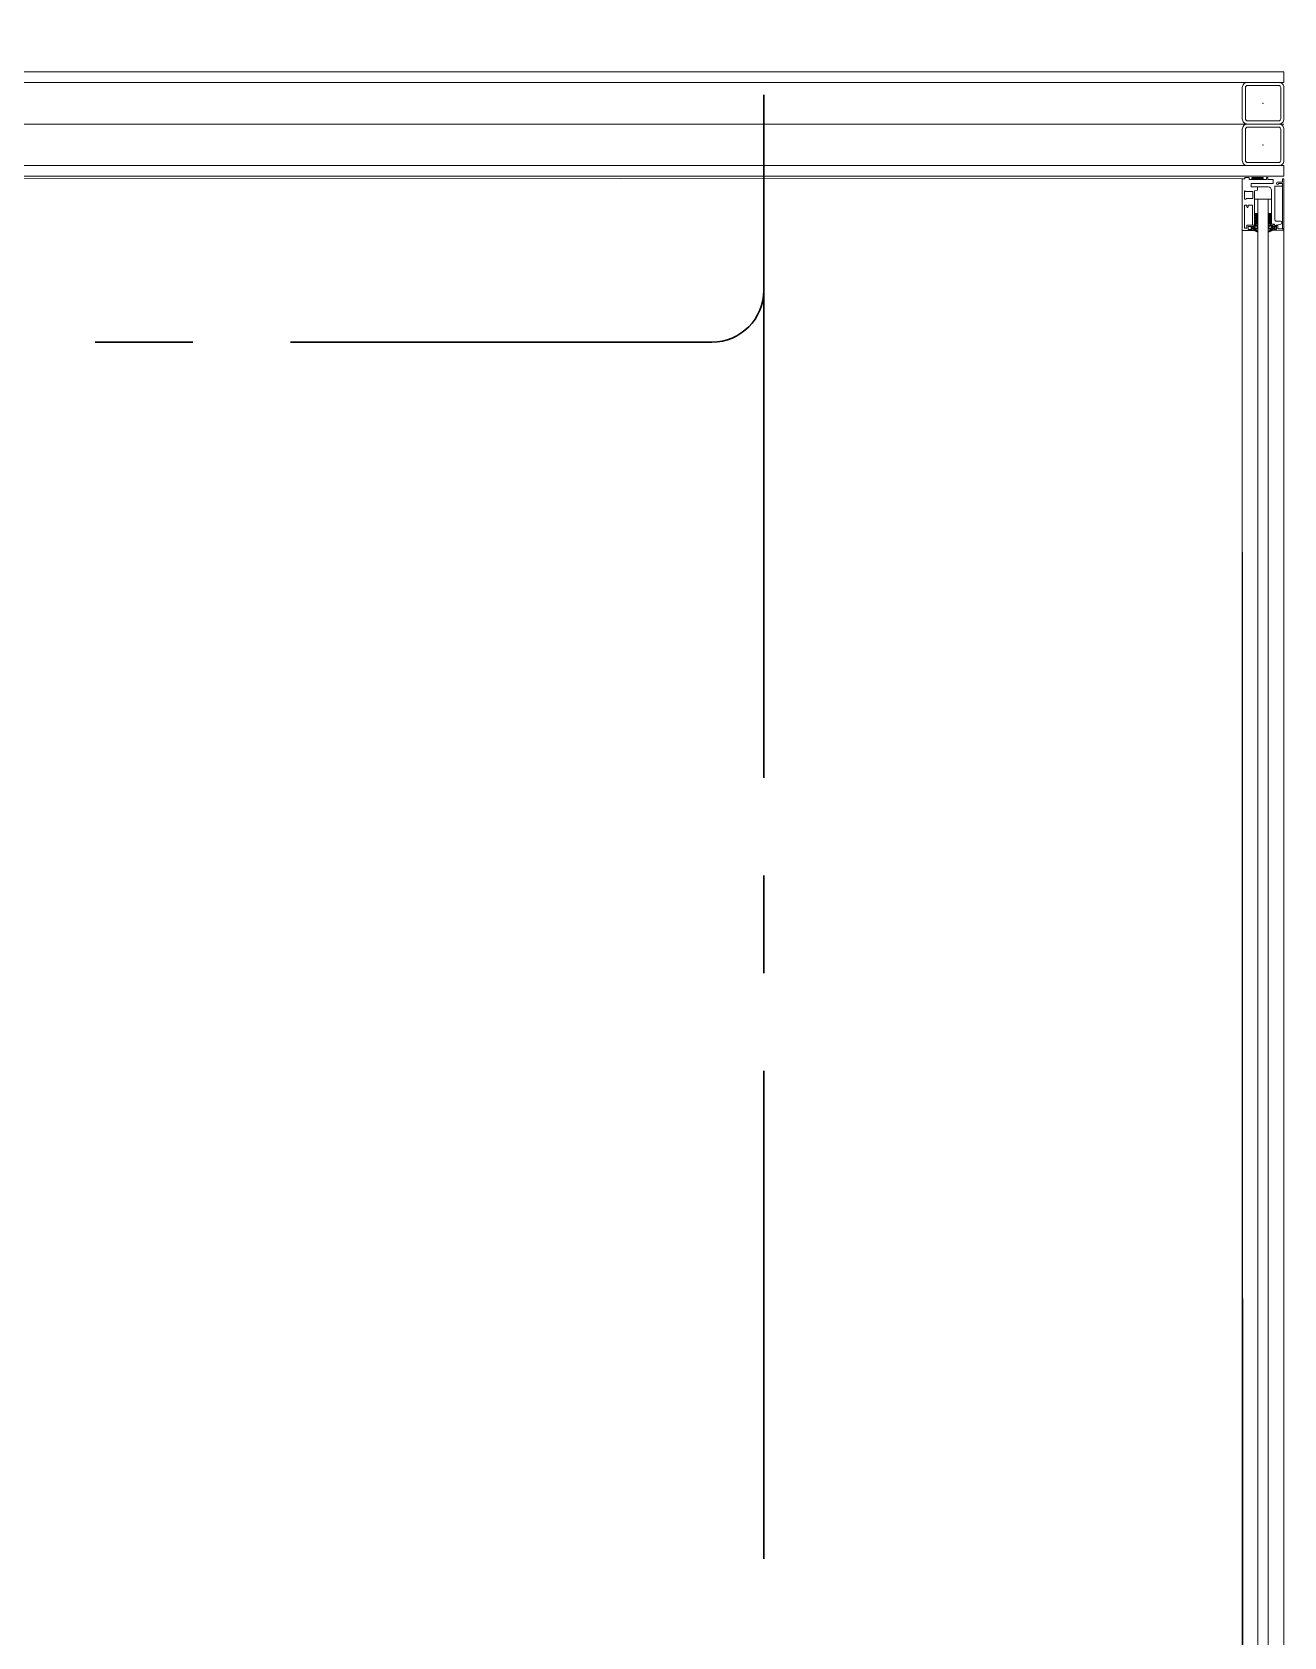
# Model space of a CAD drawing. Extents: x -2365 to 41970, y -230 to 8114.
# Drawn here: x 17180.5 to 17300.8, y 2729.2 to 2883.3 of the extents above; entities that cross this region are included whole.
import ezdxf

# ---------------------------------------------------------------- set-up
doc = ezdxf.new("R2010")
doc.units = 0
doc.header["$LTSCALE"] = 25
doc.linetypes.add('CENTER', pattern=[2, 1.25, -0.25, 0.25, -0.25])
doc.layers.get('0').update_dxf_attribs({"color": 9, "lineweight": 9})
for name, color, linetype, lineweight in [('0 @ 1', 9, 'Continuous', 9), ('06D', 9, 'Continuous', 9), ('10', 9, 'Continuous', 9), ('11', 9, 'Continuous', 9), ('15', 9, 'Continuous', 9), ('33', 9, 'BATTING', 9), ('E-KABLO', 7, 'Continuous', 30)]:
    doc.layers.add(name, color=color, linetype=linetype, lineweight=lineweight)
doc.linetypes.add('BATTING', pattern='A,0.0001,-0.1,[134,ltypeshp.shx,S=0.1,R=0,X=-0.1,Y=0],-0.2,[134,ltypeshp.shx,S=0.1,R=180,X=0.1,Y=0],-0.1', length=0.4001)
pattern_1 = [(225, (-604.72494, -2171.82614), (-0.0883883476, 0.0883883476), []), (135, (-604.72494, -2171.82614), (0.0883883476, 0.0883883476), [])]

# ---------------------------------------------------------------- blocks, each defined once
blk = doc.blocks.new('Prf-40x40')
for points in [[(1.5, -2), (-1.5, -2, -0.414214), (-2, -1.5), (-2, 1.5, -0.414214), (-1.5, 2), (1.5, 2, -0.414214), (2, 1.5), (2, -1.5, -0.414214)], [(1.5, -1.7), (-1.5, -1.7, -0.414214), (-1.7, -1.5), (-1.7, 1.5, -0.414214), (-1.5, 1.7), (1.5, 1.7, -0.414214), (1.7, 1.5), (1.7, -1.5, -0.414214)]]:
    blk.add_lwpolyline(points, format="xyb", close=True)
blk.add_point((0, 0))
blk = doc.blocks.new('p-strahle-alüminyumdoğramaprofili')
at = {"layer": '10'}
h = blk.add_hatch(dxfattribs=at)
h.set_pattern_fill('NET', color=256, angle=315, style=0)
h.set_pattern_definition(pattern_1)
h.paths.add_polyline_path([(-4.62, 2.65), (-4.68, 2.65), (-4.72, 2.75), (-4.72, 2.8), (-4.69, 2.8), (-4.69, 2.92), (-4.98, 2.92), (-4.98, 2.8), (-4.95, 2.8), (-4.99, 2.65), (-5.08, 2.66), (-5.25, 2.28), (-5.14, 2.28), (-5.14, 2.33), (-4.98, 2.52, 0.2599), (-4.9, 2.28), (-4.66, 2.28, 0.382682)])
h.paths.add_polyline_path([(-4.86, 2.52), (-4.67, 2.52, -2.16717)], flags=16)
h = blk.add_hatch(dxfattribs=at)
h.set_pattern_fill('NET', color=256, angle=315, style=0)
h.set_pattern_definition([(225, (-608.45214, -2173.53612), (-0.0883883476, 0.0883883476), []), (135, (-608.45214, -2173.53612), (0.0883883476, 0.0883883476), [])])
h.paths.add_polyline_path([(-3.45, 2.28), (-3.45, 2.57), (-4.49, 2.57), (-4.49, 2.28)])
h = blk.add_hatch(dxfattribs=at)
h.set_pattern_fill('NET', color=256, angle=315, style=0)
h.set_pattern_definition([(225, (-629.50454, -2177.58922), (-0.0883883476, 0.0883883476), []), (135, (-629.50454, -2177.58922), (0.0883883476, 0.0883883476), [])])
h.paths.add_polyline_path([(0, 0.68), (0, 1.75), (-0.18, 1.75), (-0.18, 0.68)])
h = blk.add_hatch(dxfattribs=at)
h.set_pattern_fill('NET', color=256, angle=315, style=0)
h.set_pattern_definition(pattern_1)
h.paths.add_polyline_path([(-4.62, 0.88), (-4.68, 0.88), (-4.72, 0.77), (-4.72, 0.73), (-4.69, 0.73), (-4.69, 0.6), (-4.98, 0.6), (-4.98, 0.73), (-4.95, 0.73), (-4.99, 0.88), (-5.08, 0.87), (-5.25, 1.24), (-5.14, 1.24), (-5.14, 1.2), (-4.98, 1.01, -0.2599), (-4.9, 1.24), (-4.66, 1.24, -0.382682)])
h.paths.add_polyline_path([(-4.86, 1), (-4.67, 1, 2.16717)], flags=16)
h = blk.add_hatch(dxfattribs=at)
h.set_pattern_fill('NET', color=256, angle=315, style=0)
h.set_pattern_definition([(225, (-608.45214, -2180.04526), (-0.0883883476, 0.0883883476), []), (135, (-608.45214, -2180.04526), (0.0883883476, 0.0883883476), [])])
h.paths.add_polyline_path([(-3.45, 0.93), (-3.45, 1.24), (-4.49, 1.24), (-4.49, 0.93)])
for points in [[(-4.92, 3.6), (-4.92, 3.16), (-4.61, 3.16), (-4.61, 2.87), (-4.52, 2.87), (-4.62, 2.65), (-4.68, 2.65), (-4.72, 2.75), (-4.72, 2.8), (-4.69, 2.8), (-4.69, 3.05), (-4.98, 3.05), (-4.98, 2.8), (-4.95, 2.8), (-4.99, 2.65), (-5.08, 2.66), (-5.07, 3.76), (-0.11, 3.76)], [(-5.08, 2.66), (-5.25, 2.28)], [(-4.98, 2.52), (-5.14, 2.33), (-5.14, 2.28)], [(-4.69, 2.92), (-4.98, 2.92)], [(-4.52, 2.87), (-4.49, 2.87), (-4.49, 2.26)], [(-3.45, 2.26), (-3.45, 2.57)], [(-2.08, 0.93), (-2.08, 2.57)], [(-0.18, 0.68), (0, 0.68), (0, 1.75)], [(-0.18, 1.75), (0, 1.75)], [(-5.09, 0.88), (-5.25, 1.24)], [(-4.98, 1.01), (-5.14, 1.2), (-5.14, 1.24)], [(-4.71, 0.6), (-4.98, 0.6)], [(-2.83, 0.2), (-2.67, 0.2), (-2.67, -0.04), (-4.87, -0.04), (-4.87, 0.19), (-4.57, 0.19), (-4.57, 0.73), (-2.67, 0.73)], [(-4.49, 0.93), (-4.49, 0.93), (-4.49, 1.26)], [(-3.45, 1.26), (-3.45, 0.93)]]:
    blk.add_lwpolyline(points, dxfattribs=at)
for points in [[(-0.57, 3.26), (-0.57, 3.62), (-4.89, 3.62), (-4.89, 3.65, 0.561743), (-4.97, 3.66, 0.595966), (-4.92, 3.6, -2.204878)], [(-4.61, 2.87), (-4.49, 3.45, -0.833203), (-4.18, 3.44, -0.447088)], [(-4.18, 3.44), (-4.18, 2.99, 0.414214), (-4.07, 2.89), (-0.82, 2.89), (-0.82, 3.62)], [(-0.11, 3.76), (-0.11, 3.62), (-0.45, 3.62), (-0.45, 3.14, -1), (-0.66, 3.14)], [(-0.66, 3.14, -0.305404), (-0.57, 3.26, -5.773092)], [(-4.67, 2.52), (-4.86, 2.52, 1)], [(-4.49, 2.57), (-1.23, 2.57, -0.414214), (-0.9, 2.25), (-0.9, 1.22)], [(-4.67, 1), (-4.86, 1, -1)], [(-2.67, 0.73), (-2.67, 0.32), (-2.83, 0.32, 1), (-2.83, 0.2, -1)]]:
    blk.add_lwpolyline(points, format="xyb", dxfattribs=at)
for points in [[(-0.18, 2.74), (-0.18, 2.21), (0, 2.21), (0, 2.08), (-0.18, 2.08), (-0.18, 0.43), (0, 0.43), (0, 0), (-0.12, 0), (-0.12, -0.24), (-5.09, -0.24), (-5.09, 0.88), (-4.98, 0.88), (-4.94, 0.7), (-4.99, 0.7), (-4.99, 0.33), (-4.71, 0.33), (-4.71, 0.88), (-4.56, 0.88), (-4.52, 0.93), (-1.28, 0.93), (-1.2, 1.22), (-0.9, 1.22), (-0.9, 0.62), (-0.58, 0.62), (-0.58, 2.74)], [(-2.03, 0.78), (-1.35, 0.78), (-1.35, 0.08), (-1.28, 0.04), (-1.28, -0.04), (-2.09, -0.04), (-2.09, 0.1), (-2.03, 0.15)]]:
    blk.add_lwpolyline(points, close=True, dxfattribs=at)
for centre, radius, start, end in [((-4.73, 2.47), 0.253, 168.6676, 234.1258), ((-4.77, 2.44), 0.125, 139.5402, 40.4598), ((-4.84, 2.48), 0.273, 305.9738, 36.4289), ((-4.73, 1.06), 0.253, 125.8742, 191.3324), ((-4.77, 1.08), 0.125, 319.5402, 220.4598), ((-4.84, 1.04), 0.273, 323.5711, 54.0262)]:
    blk.add_arc(centre, radius, start, end, dxfattribs=at)

msp = doc.modelspace()

# ---------------------------------------------------------------- linework, layer by layer
msp.add_lwpolyline([(16822.84, 2869.5), (17296.81, 2869.24), (17297.31, 1720.48), (16885.04, 1720.5), (16885.04, 1794.5), (16820.84, 1794.5), (16820.84, 2410.5), (16882.84, 2410.5), (16882.84, 2494.5), (16822.84, 2494.5), (16822.84, 2869.5)])
at = {"layer": '06D'}
for points in [[(17297.31, 2874.5), (16824.34, 2874.5)], [(17296.81, 1890.76), (17296.81, 2864.27)], [(17300.81, 1890.76), (17300.81, 2864.29)]]:
    msp.add_lwpolyline(points, dxfattribs=at)
at = {"layer": '11'}
for points in [[(16820.84, 2878.5), (16820.84, 2879.5), (17300.81, 2879.5), (17300.81, 2878.5)], [(16820.84, 2869.5), (16820.84, 2870.5), (17300.81, 2870.5), (17300.81, 2869.5)]]:
    msp.add_lwpolyline(points, close=True, dxfattribs=at)
at = {"layer": '15'}
for points in [[(17298.31, 2867.28), (17298.31, 1887.77)], [(17299.31, 1887.77), (17299.31, 2867.28)]]:
    msp.add_lwpolyline(points, dxfattribs=at)
at = {"layer": '33', "ltscale": 0.3}
msp.add_lwpolyline([(16820.94, 2874.5), (17300.81, 2874.5)], dxfattribs=at)
at = {"layer": 'E-KABLO', "color": 6, "linetype": 'CENTER', "ltscale": 1.5}
for p, q in [((17250.84, 3102.32), (17250.84, 2858.55)), ((17250.84, 2858.55), (17250.84, 2127.3)), ((17055.34, 2853.55), (17245.84, 2853.55))]:
    msp.add_line(p, q, dxfattribs=at)
msp.add_arc((17245.84, 2858.55), 5, 270, 0, dxfattribs=at)

# ---------------------------------------------------------------- block references
at = {"layer": '0 @ 1', "linetype": 'Continuous', "xscale": -1, "rotation": 270}
msp.add_blockref('p-strahle-alüminyumdoğramaprofili', (17297.05, 2869.36), dxfattribs=at)
at = {"layer": '10', "xscale": -1}
for p in [(17298.81, 2876.5), (17298.81, 2872.5)]:
    msp.add_blockref('Prf-40x40', p, dxfattribs=at)

doc.saveas('drawing.dxf')
